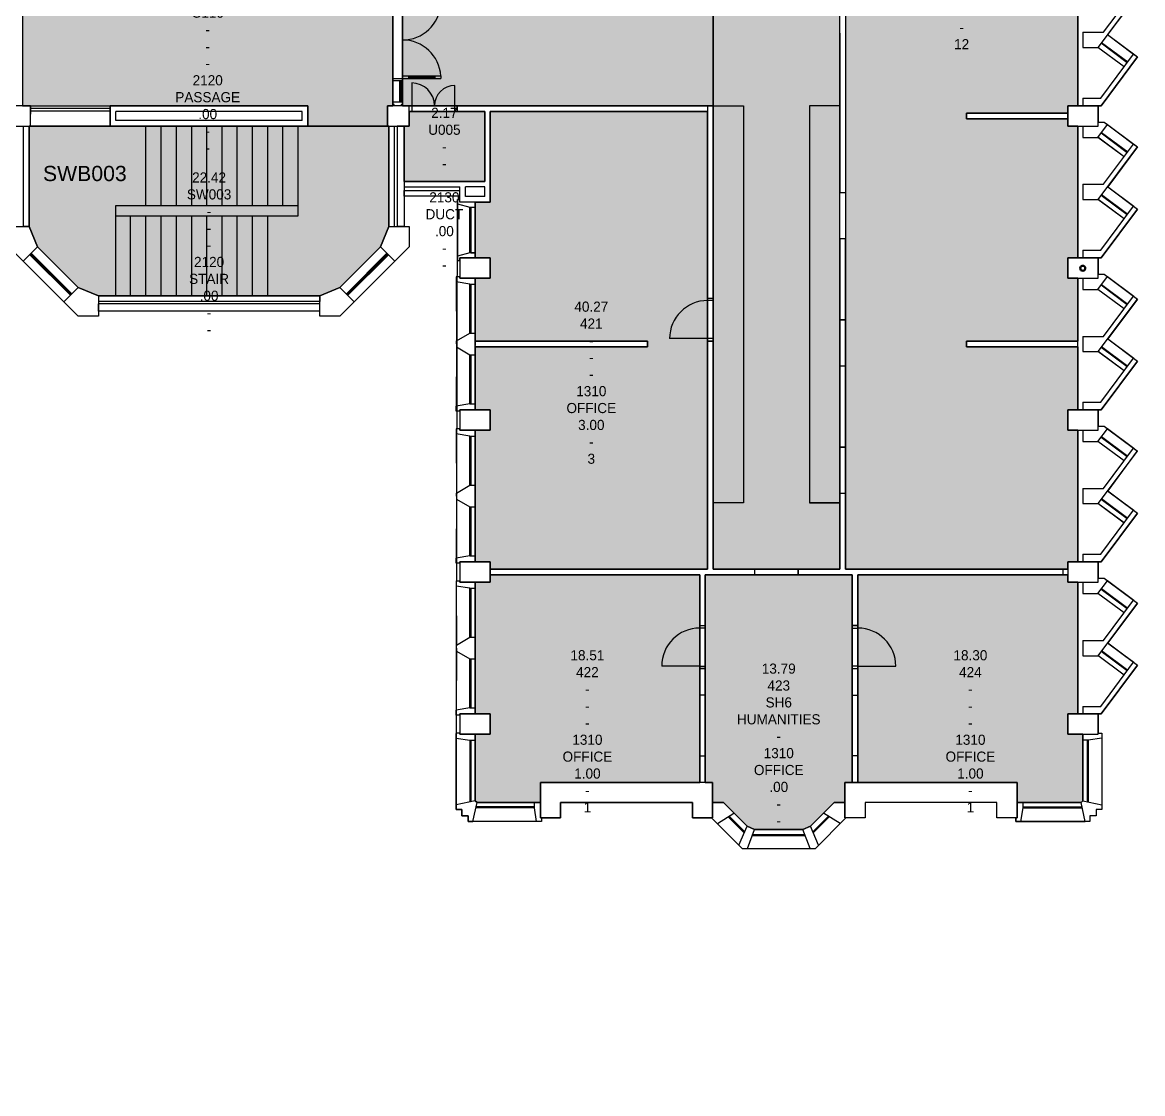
# Model space of a CAD drawing. Header units: millimetres. Extents: x -48614 to 110435, y -11020 to 74943.
# Drawn here: x 24537 to 46649, y -9509 to 11626 of the extents above; entities that cross this region are included whole.
import ezdxf

# ---------------------------------------------------------------- set-up
doc = ezdxf.new("R2010")
doc.units = ezdxf.units.MM
for name, color, linetype in [('BRICK_WALLS_P4', 1, 'Continuous'), ('COLUMNS_P5', 5, 'Continuous'), ('DR', 8, 'Continuous'), ('GROS$', 1, 'Continuous'), ('HL-TMP', 7, 'Continuous'), ('LIFTS AND STAIRS', 8, 'Continuous'), ('RM', 4, 'Continuous'), ('RM$', 5, 'Continuous'), ('RM$TXT', 5, 'Continuous'), ('SHOPFITTING', 4, 'Continuous'), ('TEXT', 2, 'Continuous'), ('WA', 6, 'Continuous'), ('WA_EXT', 7, 'Continuous'), ('WN', 4, 'Continuous')]:
    doc.layers.add(name, color=color, linetype=linetype)
doc.styles.add('arial', font='arial.ttf')

msp = doc.modelspace()

# ---------------------------------------------------------------- hatches: boundary and pattern name
at = {"layer": 'HL-TMP', "true_color": 0x666666}
h = msp.add_hatch(color=251, dxfattribs=at)
h.paths.add_polyline_path([(-42888, 12736), (-47228, 12736), (-47228, 12581), (-47428, 12581), (-47428, 9981), (-42888, 9981)], flags=0)
h.paths.add_polyline_path([(-42888, 9266), (-42888, 9871), (-47228, 9871), (-47228, 9581), (-47428, 9581), (-47428, 6981), (-47228, 6981), (-47228, 6831), (-42888, 6831)], flags=0)
h.paths.add_polyline_path([(-5258, 3071), (-8418, 3071), (-8418, -2874), (-5258, -2874)], flags=0)
h.paths.add_polyline_path([(6362, 3071), (3202, 3071), (3202, -2859), (6362, -2859)], flags=0)
h.paths.add_polyline_path([(31772, 9581), (31747, 9581), (30172, 9581), (24672, 9581), (24672, 7598), (24838, 7198), (25639, 6397), (26039, 6231), (30405, 6231), (30805, 6397), (31607, 7198), (31772, 7598)], flags=0)
h.paths.add_polyline_path([(31772, 43464), (31607, 43864), (30805, 44665), (30405, 44831), (26039, 44831), (25639, 44665), (24838, 43864), (24672, 43464), (24672, 41481), (26272, 41481), (31772, 41481)], flags=0)
h.paths.add_polyline_path([(-26728, 43464), (-26893, 43864), (-27695, 44665), (-28095, 44831), (-32461, 44831), (-32861, 44665), (-33662, 43864), (-33828, 43464), (-33828, 41081), (-32228, 41081), (-32228, 41481), (-26728, 41481)], flags=0)
h.paths.add_polyline_path([(-26728, 9581), (-33828, 9581), (-33828, 7598), (-33662, 7198), (-32861, 6397), (-32461, 6231), (-28095, 6231), (-27695, 6397), (-26893, 7198), (-26728, 7598)], flags=0)
h.paths.add_polyline_path([(79131, 39384), (73720, 42522), (73018, 41311), (72967, 41224), (74182, 40520), (74682, 40230), (74682, 36332), (72967, 35337), (73720, 34040), (79131, 37177), (79774, 38281)], flags=0)
h.paths.add_polyline_path([(-3017, 35830), (-7028, 35146), (-7028, 32215), (-2628, 31465), (-2628, 32864), (-5578, 33367), (-5578, 33995), (-2785, 34471)], flags=0)
h.paths.add_polyline_path([(4972, 35146), (572, 35896), (572, 34498), (3522, 33995), (3522, 33367), (730, 32891), (962, 31532), (4972, 32215)], flags=0)
h.paths.add_polyline_path([(-21428, 30826), (-17703, 30826), (-17703, 30736), (-17675, 30736), (-17675, 27736), (-14934, 27736), (-14928, 27736), (-14928, 27581), (-14673, 27581), (-14673, 24981), (-14928, 24981), (-14928, 24581), (-14673, 24581), (-14673, 21981), (-14928, 21981), (-14928, 21581), (-14673, 21581), (-14673, 18981), (-14928, 18981), (-14928, 18581), (-14673, 18581), (-14673, 15981), (-14928, 15981), (-14928, 15581), (-14673, 15581), (-14673, 12981), (-14928, 12981), (-14928, 12803), (-19273, 12803), (-19273, 12826), (-21428, 12826)], flags=0)
h.paths.add_polyline_path([(12562, 46981), (12172, 46981), (12172, 47581), (12562, 47581), (12562, 49351), (8647, 49351), (8647, 41191), (12272, 41191), (12272, 41681), (12562, 41681)], flags=0)
h.paths.add_polyline_path([(322, 3071), (-2378, 3071), (-2378, 841), (-2378, -1759), (-2378, -3054), (322, -3054), (322, -359)], flags=0)
h.paths.add_polyline_path([(18437, 53689), (18437, 54756), (18437, 55796), (18322, 55796), (17237, 55796), (17237, 51839), (18437, 51839)], flags=0)
h.paths.add_polyline_path([(35012, 45726), (33772, 45726), (33772, 45581), (33473, 45581), (33473, 42981), (33772, 42981), (33772, 42581), (33527, 42581), (33527, 41481), (33772, 41481), (33772, 41191), (36562, 41191), (36562, 43301), (35012, 43301)], flags=0)
h.paths.add_polyline_path([(-35553, 41081), (-38828, 41081), (-40278, 41081), (-40278, 42031), (-40278, 43133), (-40278, 44404), (-40278, 47416), (-40278, 50416), (-40278, 53416), (-40278, 54836), (-40228, 54836), (-40228, 59416), (-40228, 63266), (-40228, 65226), (-42828, 65226), (-42828, 64931), (-42828, 62416), (-42828, 54836), (-42778, 54836), (-42778, 41451), (-42778, 41226), (-47428, 41226), (-47428, 39981), (-47228, 39981), (-47228, 36981), (-35553, 36981)], flags=0)
h.paths.add_polyline_path([(-26553, 41081), (-26728, 41081), (-32228, 41081), (-33828, 41081), (-34228, 41081), (-35503, 41081), (-35503, 36981), (-35228, 36981), (-35228, 36631), (-34228, 36631), (-34228, 36981), (-33828, 36981), (-33828, 36691), (-30578, 36691), (-30578, 36981), (-29978, 36981), (-29978, 36691), (-29366, 36691), (-26728, 36691), (-26728, 36981), (-26553, 36981)], flags=0)
h.paths.add_polyline_path([(24447, 41081), (24272, 41081), (23172, 41081), (18437, 41081), (18437, 41081), (17237, 41081), (10222, 41081), (1917, 41081), (-3973, 41081), (-6973, 41081), (-14728, 41081), (-14728, 46981), (-14828, 46981), (-14828, 47581), (-14728, 47581), (-14728, 52981), (-14828, 52981), (-14828, 53581), (-14728, 53581), (-14728, 57581), (-23328, 57581), (-23328, 56196), (-24428, 56196), (-24828, 56196), (-24828, 41081), (-25228, 41081), (-26328, 41081), (-26503, 41081), (-26503, 36981), (-24628, 36981), (-24628, 36883), (-16857, 36883), (-16857, 30826), (-16403, 30826), (-16403, 30736), (-17585, 30736), (-17585, 27916), (-17585, 27826), (-14928, 27826), (-14928, 27981), (-14328, 27981), (-14328, 30581), (-14928, 30581), (-14928, 30981), (-14328, 30981), (-14328, 33581), (-14928, 33581), (-14928, 33981), (-14328, 33981), (-14328, 36581), (-14928, 36581), (-14928, 36981), (-14728, 36981), (-14728, 37181), (-14328, 37181), (-14328, 36581), (-11728, 36581), (-11728, 37181), (-11328, 37181), (-11328, 36581), (-8728, 36581), (-8728, 37181), (-8328, 37181), (-8328, 36931), (-8150, 36931), (-8000, 36696), (-6057, 36696), (-5907, 36931), (-5728, 36931), (-5728, 37181), (-5328, 37181), (-5328, 36931), (-5150, 36931), (-5000, 36696), (-3057, 36696), (-2907, 36931), (-2728, 36931), (-2728, 37181), (-2328, 37181), (272, 37181), (672, 37181), (672, 36931), (852, 36931), (1002, 36696), (2945, 36696), (3095, 36931), (3272, 36931), (3272, 37181), (3672, 37181), (3672, 36931), (3852, 36931), (4002, 36696), (5945, 36696), (6095, 36931), (6272, 36931), (6272, 37181), (12272, 37181), (12672, 37181), (12672, 36981), (12872, 36981), (12872, 33836), (15532, 33836), (16377, 33836), (16377, 36981), (24447, 36981)], flags=0)
h.paths.add_polyline_path([(18437, 51557), (18437, 51749), (17237, 51749), (17237, 51731), (16637, 51731), (16637, 48231), (17237, 48231), (17237, 43683), (17237, 43683), (17237, 41081), (18437, 41081), (18437, 41680), (18437, 47456)], flags=0)
h.paths.add_polyline_path([(45417, 39581), (45172, 39581), (45172, 39726), (40672, 39726), (40672, 41081), (38172, 41081), (38062, 41081), (33772, 41081), (33172, 41081), (31772, 41081), (30172, 41081), (26272, 41081), (24497, 41081), (24497, 36981), (24672, 36981), (24672, 36691), (27922, 36691), (27922, 36981), (28522, 36981), (28522, 36691), (30734, 36691), (31772, 36691), (31772, 36981), (32172, 36981), (32172, 36836), (33172, 36836), (33172, 36981), (38172, 36981), (43472, 36981), (45172, 36981), (45172, 37431), (45417, 37431)], flags=0)
h.paths.add_polyline_path([(40672, 62416), (40672, 65226), (40225, 65226), (38172, 65226), (38172, 63616), (38172, 60616), (38172, 57616), (38172, 54616), (38172, 45254), (38172, 43983), (38172, 42481), (38172, 41191), (40672, 41191), (40672, 41416), (40672, 44416), (40672, 47416), (40672, 50416), (40672, 56416), (40672, 59416)], flags=0)
h.paths.add_polyline_path([(57087, 42327), (57087, 42377), (55725, 42377), (55725, 42327), (55725, 40877), (57087, 40877)], flags=0)
h.paths.add_polyline_path([(57087, 35685), (55725, 35685), (55725, 35635), (55725, 34185), (57087, 34185)], flags=0)
h.paths.add_polyline_path([(40672, 11416), (40672, 29416), (40672, 32446), (40672, 36871), (38172, 36871), (38172, 36346), (38172, 33646), (38172, 27616), (38172, 21616), (38172, 18616), (38172, 15616), (38172, 12581), (32172, 12581), (32037, 12581), (32037, 12509), (32037, 10061), (32037, 9981), (32172, 9981), (38172, 9981), (38172, 6188), (38172, 836), (38997, 836), (40672, 836)], flags=0)
h.paths.add_polyline_path([(22772, 9931), (21852, 9931), (21852, 9561), (21672, 9561), (21672, 9381), (21492, 9381), (21492, 8561), (22772, 8561)], flags=0)
h.paths.add_polyline_path([(17102, 4031), (16122, 4031), (16122, 3196), (17102, 3196)], flags=0)
h.paths.add_polyline_path([(-26553, 12581), (-26728, 12581), (-26728, 12581), (-26728, 12581), (-28493, 12581), (-29110, 13198), (-30245, 13198), (-30245, 13198), (-31445, 13198), (-32063, 12581), (-32836, 12581), (-33698, 12581), (-35503, 12581), (-35503, 9981), (-35178, 9981), (-35178, 9981), (-33828, 9981), (-26553, 9981)], flags=0)
h.paths.add_polyline_path([(-34048, 15698), (-35228, 15698), (-35228, 15581), (-35303, 15581), (-35303, 14166), (-35303, 12981), (-34048, 12981)], flags=0)
h.paths.add_polyline_path([(-40168, 29107), (-40168, 31306), (-42798, 31306), (-42798, 28747), (-42798, 25881), (-42798, 23396), (-42798, 21710), (-42798, 18889), (-42288, 18889), (-42288, 16231), (-42288, 12794), (-40168, 12794), (-40168, 12826), (-40168, 15891), (-38714, 15891), (-38714, 16791), (-38935, 16791), (-40168, 16791), (-40168, 20788)], flags=0)
h.paths.add_polyline_path([(4694, -4072), (3582, -4072), (3582, -5174), (4693, -5174)], flags=0)
h.paths.add_polyline_path([(31852, 12581), (31747, 12581), (31747, 12756), (30117, 12756), (30117, 12581), (30007, 12581), (29626, 12984), (29314, 13315), (29232, 13401), (27332, 13401), (27212, 13401), (26819, 12984), (26437, 12581), (26327, 12581), (26327, 12756), (24697, 12756), (24697, 12581), (24537, 12581), (24537, 9981), (24697, 9981), (30172, 9981), (30172, 9581), (31747, 9581), (31747, 9981), (31852, 9981)], flags=0)
h.paths.add_polyline_path([(42572, 73381), (42372, 73381), (42372, 74331), (38172, 74331), (38172, 65336), (40225, 65336), (40772, 65336), (40772, 65631), (41172, 65631), (41172, 65331), (42322, 65331), (42322, 66281), (42522, 66281), (42522, 67281), (42372, 67281), (42372, 67881), (42522, 67881), (42522, 71781), (42372, 71781), (42372, 72037), (39851, 72037), (39851, 70504), (40788, 70504), (40788, 70474), (40788, 67281), (39826, 67281), (39826, 71615), (39827, 72062), (42372, 72062), (42372, 72381), (42572, 72381)], flags=0)
h.paths.add_polyline_path([(22572, 26446), (21487, 26446), (21487, 25512), (21487, 25476), (22572, 25476)], flags=0)
h.paths.add_polyline_path([(-37518, 16791), (-38624, 16791), (-38624, 15891), (-37518, 15891)], flags=0)
h.paths.add_polyline_path([(-2583, -3094), (-5038, -3094), (-5038, -4759), (-5038, -5209), (-4188, -5209), (-2583, -5209)], flags=0)
h.paths.add_polyline_path([(-25128, 18581), (-25228, 18581), (-25228, 18698), (-26508, 18698), (-26508, 17679), (-26466, 17637), (-26466, 17285), (-26508, 17285), (-26508, 15863), (-25868, 15863), (-25228, 15863), (-25228, 15981), (-25128, 15981)], flags=0)
at = {"layer": 'HL-TMP', "true_color": 0xffff00}
h = msp.add_hatch(color=2, dxfattribs=at)
h.paths.add_polyline_path([(45472, 30581), (45172, 30581), (45172, 30736), (40782, 30736), (40782, 29416), (40782, 27836), (45172, 27836), (45172, 27981), (45472, 27981)], flags=0)
h.paths.add_polyline_path([(45372, 53226), (40782, 53226), (40782, 50416), (40782, 50336), (45372, 50336), (45372, 51581), (45172, 51581), (45172, 51981), (45372, 51981)], flags=0)
h.paths.add_polyline_path([(45372, 57581), (45172, 57581), (45172, 57726), (40782, 57726), (40782, 56416), (40782, 53336), (45372, 53336), (45372, 54581), (45172, 54581), (45172, 54981), (45372, 54981)], flags=0)
h.paths.add_polyline_path([(22872, -5409), (22772, -5409), (22772, -5019), (22872, -5019), (22872, -4793), (19412, -4793), (18362, -4793), (18362, -5563), (18362, -9499), (22762, -9499), (22762, -8419), (22772, -8419), (22772, -8019), (22872, -8019)], flags=0)
h.paths.add_polyline_path([(38062, 9871), (33772, 9871), (33772, 8081), (33472, 8081), (33472, 6981), (33772, 6981), (33772, 6581), (33473, 6581), (33473, 5336), (36875, 5336), (36875, 5226), (33473, 5226), (33473, 3981), (33772, 3981), (33772, 3581), (33473, 3581), (33473, 981), (33772, 981), (33772, 836), (38062, 836), (38062, 6188)], flags=0)
h.paths.add_polyline_path([(37907, -274), (37907, 726), (33772, 726), (33772, 581), (33472, 581), (33473, -2019), (33772, -2019), (33772, -2419), (33472, -2419), (33473, -3730), (33512, -3769), (34762, -3769), (34762, -3369), (37907, -3369)], flags=0)
h.paths.add_polyline_path([(40917, 726), (38997, 726), (38017, 726), (38017, -274), (38017, -3369), (38162, -3369), (38162, -3769), (38376, -3769), (38843, -4235), (38989, -4296), (39945, -4296), (40092, -4235), (40558, -3769), (40772, -3769), (40772, -3369), (40917, -3369), (40917, -1124)], flags=0)
h.paths.add_polyline_path([(45372, 581), (45172, 581), (45172, 726), (41027, 726), (41027, -1124), (41027, -3369), (44172, -3369), (44172, -3769), (45433, -3769), (45472, -3730), (45472, -2419), (45172, -2419), (45172, -2019), (45372, -2019)], flags=0)
h.paths.add_polyline_path([(45372, 21581), (45172, 21581), (45172, 21981), (45372, 21981), (45372, 23336), (45272, 23336), (45272, 23226), (43072, 23226), (43072, 23336), (45372, 23336), (45372, 24581), (45172, 24581), (45172, 24981), (45372, 24981), (45372, 27581), (45172, 27581), (45172, 27746), (40782, 27746), (40782, 11416), (40782, 836), (45172, 836), (45172, 981), (45372, 981), (45372, 3581), (45172, 3581), (45172, 3981), (45372, 3981), (45372, 5226), (43172, 5226), (43172, 5336), (45372, 5336), (45372, 6581), (45172, 6581), (45172, 6981), (45372, 6981), (45372, 9581), (45172, 9581), (45172, 9726), (43172, 9726), (43172, 9836), (45172, 9836), (45172, 9981), (45372, 9981), (45372, 12581), (45172, 12581), (45172, 12981), (45372, 12981), (45372, 14336), (45272, 14336), (45272, 14226), (43072, 14226), (43072, 14336), (45372, 14336), (45372, 15581), (45172, 15581), (45172, 15981), (45372, 15981), (45372, 18581), (45172, 18581), (45172, 18726), (43172, 18726), (43172, 18836), (45172, 18836), (45172, 18981), (45372, 18981)], flags=0)
h.paths.add_polyline_path([(38062, 15616), (38062, 15726), (33772, 15726), (33772, 12691), (38062, 12691)], flags=0)
h.paths.add_polyline_path([(38062, 18616), (38062, 18726), (33772, 18726), (33772, 18581), (33447, 18581), (33447, 15981), (33772, 15981), (33772, 15836), (38062, 15836)], flags=0)
h.paths.add_polyline_path([(38062, 21616), (38062, 21726), (33772, 21726), (33772, 21581), (33447, 21581), (33447, 18981), (33772, 18981), (33772, 18836), (38062, 18836)], flags=0)
h.paths.add_polyline_path([(6407, -5224), (5507, -5224), (3582, -5224), (3582, -9509), (6407, -9509)], flags=0)
h.paths.add_polyline_path([(-7083, 44171), (-4083, 44171), (-4083, 41191), (-5328, 41191), (-5328, 41681), (-7083, 41681)], flags=0)
h.paths.add_polyline_path([(4472, 52641), (4472, 52871), (2027, 52871), (2027, 47581), (2027, 41681), (2027, 41191), (3272, 41191), (3272, 41681), (3562, 41681), (3562, 44611), (4472, 44611), (4472, 47226), (3772, 47226), (3772, 46981), (3172, 46981), (3172, 47581), (3772, 47581), (3772, 47336), (4472, 47336)], flags=0)
h.paths.add_polyline_path([(6902, 44501), (3672, 44501), (3672, 41191), (6902, 41191), (6902, 42151)], flags=0)
h.paths.add_polyline_path([(38062, 62226), (33572, 62226), (33572, 60981), (33772, 60981), (33772, 60581), (33572, 60581), (33572, 59336), (33772, 59336), (36462, 59336), (38062, 59336), (38062, 60616)], flags=0)
h.paths.add_polyline_path([(38062, 63616), (38062, 64931), (34772, 64931), (34772, 65331), (33512, 65331), (33473, 65291), (33472, 63981), (33772, 63981), (33772, 63581), (33572, 63581), (33572, 62336), (38062, 62336)], flags=0)
h.paths.add_polyline_path([(-42888, 27666), (-47228, 27666), (-47228, 27581), (-47428, 27581), (-47428, 24981), (-47228, 24981), (-47228, 24891), (-42888, 24891), (-42888, 25881)], flags=0)
h.paths.add_polyline_path([(-42888, 23396), (-42888, 24801), (-47228, 24801), (-47228, 24581), (-47428, 24581), (-47428, 21981), (-47228, 21981), (-47228, 21889), (-42888, 21889)], flags=0)
h.paths.add_polyline_path([(-42888, 21710), (-42888, 21799), (-47228, 21799), (-47228, 21581), (-47428, 21581), (-47428, 18981), (-47228, 18981), (-47228, 18889), (-42888, 18889)], flags=0)
h.paths.add_polyline_path([(-42378, 16231), (-42378, 18799), (-47228, 18799), (-47228, 18581), (-47428, 18581), (-47428, 15981), (-47228, 15981), (-47228, 15581), (-47428, 15581), (-47428, 12981), (-47228, 12981), (-47228, 12826), (-42378, 12826)], flags=0)
h.paths.add_polyline_path([(-44128, 631), (-44128, 726), (-47228, 726), (-47228, 581), (-47428, 581), (-47428, -2019), (-47228, -2019), (-47228, -2419), (-47527, -2419), (-47527, -3730), (-47488, -3769), (-46228, -3769), (-46228, -3369), (-44128, -3369)], flags=0)
h.paths.add_polyline_path([(45372, 42581), (45172, 42581), (45172, 42981), (45372, 42981), (45372, 44226), (40782, 44226), (40782, 41416), (40782, 39836), (45172, 39836), (45172, 39981), (45372, 39981)], flags=0)
h.paths.add_polyline_path([(-42888, 54726), (-42938, 54726), (-42938, 56306), (-47428, 56306), (-47428, 54981), (-47228, 54981), (-47228, 54581), (-47428, 54581), (-47428, 51981), (-47228, 51981), (-47228, 51845), (-42888, 51845), (-42888, 53416)], flags=0)
h.paths.add_polyline_path([(-35828, 63981), (-35528, 63981), (-35528, 65291), (-35567, 65331), (-36828, 65331), (-36828, 64931), (-40118, 64931), (-40118, 63266), (-40118, 60836), (-35828, 60836), (-35828, 60981), (-35628, 60981), (-35628, 63581), (-35828, 63581)], flags=0)
h.paths.add_polyline_path([(-35628, 60581), (-35828, 60581), (-35828, 60726), (-40118, 60726), (-40118, 59416), (-40118, 57836), (-39218, 57836), (-35828, 57836), (-35828, 57981), (-35628, 57981)], flags=0)
h.paths.add_polyline_path([(-35628, 57581), (-35828, 57581), (-35828, 57726), (-39218, 57726), (-40118, 57726), (-40118, 54836), (-35828, 54836), (-35828, 54981), (-35628, 54981)], flags=0)
h.paths.add_polyline_path([(-35628, 54581), (-35828, 54581), (-35828, 54726), (-40168, 54726), (-40168, 53416), (-40168, 51836), (-35828, 51836), (-35828, 51981), (-35628, 51981)], flags=0)
h.paths.add_polyline_path([(-35628, 51581), (-35828, 51581), (-35828, 51726), (-40168, 51726), (-40168, 50416), (-40168, 48836), (-35828, 48836), (-35828, 48981), (-35628, 48981)], flags=0)
h.paths.add_polyline_path([(-37831, 48726), (-35828, 48726), (-35828, 48581), (-35669, 48581), (-35628, 48581), (-35628, 45981), (-35828, 45981), (-35828, 45836), (-38863, 45836), (-38863, 47018), (-37831, 47018)], flags=0)
h.paths.add_polyline_path([(-35528, 3581), (-35828, 3581), (-35828, 3726), (-40168, 3726), (-40168, 2431), (-40168, 836), (-35828, 836), (-35828, 981), (-35528, 981)], flags=0)
h.paths.add_polyline_path([(-35528, 581), (-35828, 581), (-35828, 726), (-40168, 726), (-40168, -569), (-40168, -664), (-40108, -664), (-40108, -3369), (-36818, -3369), (-36818, -3769), (-35567, -3769), (-35528, -3730), (-35528, -2419), (-35828, -2419), (-35828, -2019), (-35528, -2019)], flags=0)
h.paths.add_polyline_path([(-40218, -774), (-41948, -774), (-44018, -774), (-44018, -3369), (-42828, -3369), (-42828, -3769), (-42614, -3769), (-42147, -4235), (-42001, -4296), (-41045, -4296), (-40898, -4235), (-40432, -3769), (-40218, -3769)], flags=0)
h.paths.add_polyline_path([(-21490, 9871), (-23328, 9871), (-23328, 9501), (-23728, 9501), (-23728, 9871), (-25118, 9871), (-25118, 8481), (-24828, 8481), (-24828, 8081), (-24818, 8081), (-24818, 6826), (-21490, 6826)], flags=0)
h.paths.add_polyline_path([(-21490, 6736), (-24818, 6736), (-24818, 3836), (-21490, 3836)], flags=0)
h.paths.add_polyline_path([(-20593, 3726), (-24818, 3726), (-24818, 2481), (-24828, 2481), (-24828, 691), (-20593, 691), (-20593, 1568)], flags=0)
h.paths.add_polyline_path([(-20573, 581), (-24818, 581), (-24818, -519), (-24828, -519), (-24828, -2174), (-21428, -2174), (-20573, -2174)], flags=0)
h.paths.add_polyline_path([(-20573, -5264), (-21428, -5264), (-24818, -5264), (-24818, -9509), (-20728, -9509), (-20573, -9509)], flags=0)
h.paths.add_polyline_path([(-11628, 8436), (-13278, 8436), (-14328, 8436), (-14328, 3196), (-13390, 3196), (-11628, 3196)], flags=0)
h.paths.add_polyline_path([(-8978, 7538), (-8608, 7538), (-8608, 8436), (-8742, 8436), (-8742, 8440), (-9578, 8440), (-11428, 8440), (-11428, 3196), (-8978, 3196)], flags=0)
h.paths.add_polyline_path([(-2583, -6569), (-4623, -6569), (-4623, -6629), (-5473, -6629), (-5473, -9509), (-2583, -9509)], flags=0)
h.paths.add_polyline_path([(12362, 2976), (11137, 2976), (9587, 2976), (9587, 2266), (9327, 2266), (9327, 2976), (6582, 2976), (6582, -2219), (12362, -2219)], flags=0)
h.paths.add_polyline_path([(10882, 5657), (11151, 5657), (11151, 7029), (11110, 7029), (11110, 7077), (8815, 7077), (8815, 7029), (8773, 7029), (8773, 5657), (9042, 5657), (9042, 5257), (8482, 5257), (8482, 5657), (8751, 5657), (8751, 7029), (8710, 7029), (8710, 7077), (6412, 7077), (6412, 5657), (6642, 5657), (6642, 5257), (6582, 5257), (6582, 3196), (11137, 3196), (12582, 3196), (16012, 3196), (16012, 4081), (17162, 4081), (17162, 5081), (17162, 5276), (17862, 5276), (17862, 7077), (16015, 7077), (16015, 7029), (15973, 7029), (15973, 5657), (16242, 5657), (16242, 5257), (15682, 5257), (15682, 5657), (15951, 5657), (15951, 7029), (15910, 7029), (15910, 7077), (13615, 7077), (13615, 7029), (13573, 7029), (13573, 5657), (13842, 5657), (13842, 5257), (13282, 5257), (13282, 5657), (13551, 5657), (13551, 7029), (13510, 7029), (13510, 7077), (11215, 7077), (11215, 7029), (11173, 7029), (11173, 5657), (11442, 5657), (11442, 5257), (10882, 5257)], flags=0)
h.paths.add_polyline_path([(-42888, 47416), (-42888, 51735), (-47228, 51735), (-47228, 51581), (-47428, 51581), (-47428, 48981), (-47228, 48981), (-47228, 48581), (-47428, 48581), (-47428, 45981), (-47228, 45981), (-47228, 45581), (-47428, 45581), (-47428, 44336), (-42888, 44336)], flags=0)
h.paths.add_polyline_path([(-42888, 44226), (-47428, 44226), (-47428, 42981), (-47228, 42981), (-47228, 42581), (-47428, 42581), (-47428, 41336), (-42888, 41336), (-42888, 41451)], flags=0)
h.paths.add_polyline_path([(17147, 54781), (16125, 54781), (12672, 54781), (12672, 53581), (12772, 53581), (12772, 52981), (12672, 52981), (12672, 47581), (12772, 47581), (12772, 46981), (12672, 46981), (12672, 44481), (17147, 44481), (17147, 48141), (15112, 48141), (15112, 48231), (16547, 48231), (16547, 51731), (15112, 51731), (15112, 51821), (17147, 51821)], flags=0)
h.paths.add_polyline_path([(17147, 43683), (17147, 44391), (12672, 44391), (12672, 41171), (17147, 41171)], flags=0)
h.paths.add_polyline_path([(22772, 47241), (18622, 47241), (18622, 41680), (18622, 41261), (22772, 41261)], flags=0)
h.paths.add_polyline_path([(22772, 50081), (18527, 50081), (18527, 47456), (22772, 47456)], flags=0)
h.paths.add_polyline_path([(22772, 54666), (18527, 54666), (18527, 53689), (18527, 50171), (22772, 50171)], flags=0)
h.paths.add_polyline_path([(18437, 57581), (12672, 57581), (12672, 54896), (16125, 54896), (17147, 54896), (17147, 55886), (18322, 55886), (18437, 55886)], flags=0)
h.paths.add_polyline_path([(38062, 54616), (38062, 54726), (33772, 54726), (33772, 54581), (33572, 54581), (33572, 51981), (33772, 51981), (33772, 51581), (33572, 51581), (33572, 48981), (33772, 48981), (33772, 48581), (33572, 48581), (33572, 45981), (33772, 45981), (33772, 45836), (38062, 45836)], flags=0)
at = {"layer": 'HL-TMP', "true_color": 0x66cd4f}
h = msp.add_hatch(color=93, dxfattribs=at)
h.paths.add_polyline_path([(-25128, 42509), (-26428, 42509), (-26428, 41481), (-26328, 41481), (-26328, 41191), (-25228, 41191), (-25228, 41481), (-25128, 41481)], flags=0)
h.paths.add_polyline_path([(24372, 42509), (23062, 42509), (23062, 41481), (23172, 41481), (23172, 41191), (24272, 41191), (24272, 41481), (24372, 41481)], flags=0)
h.paths.add_polyline_path([(33417, 42581), (32072, 42581), (32072, 41481), (32172, 41481), (32172, 41191), (33172, 41191), (33172, 41481), (33417, 41481)], flags=0)
h.paths.add_polyline_path([(33662, 9871), (32172, 9871), (32172, 9581), (32072, 9581), (32072, 8490), (33662, 8490)], flags=0)
h.paths.add_polyline_path([(24372, 9581), (24272, 9581), (24272, 9871), (23322, 9871), (23172, 9871), (23172, 8434), (24372, 8434)], flags=0)
h.paths.add_polyline_path([(-25228, 9871), (-26328, 9871), (-26328, 9581), (-26428, 9581), (-26428, 8481), (-25228, 8481)], flags=0)
h.paths.add_polyline_path([(-34128, 9581), (-34228, 9581), (-34228, 9871), (-35178, 9871), (-35718, 9871), (-35718, 8490), (-34128, 8490)], flags=0)

# ---------------------------------------------------------------- linework, layer by layer
at = {"layer": 'BRICK_WALLS_P4', "linetype": 'Continuous'}
for p, q in [((30172, 9981), (26272, 9981)), ((26272, 9581), (26272, 9981)), ((30172, 9581), (30172, 9981)), ((33122, 9981), (38172, 9981)), ((33122, 9981), (33122, 9871)), ((38062, 9981), (38062, 6188)), ((38172, 9981), (38062, 9981)), ((38172, 6188), (38172, 9981)), ((26382, 9691), (26382, 9871)), ((30062, 9871), (26382, 9871)), ((30062, 9691), (30062, 9871)), ((33662, 9871), (33122, 9871)), ((33662, 8490), (33662, 9871)), ((33772, 8081), (33772, 9871)), ((33772, 9871), (38062, 9871)), ((24562, 7598), (24562, 9581)), ((24672, 7598), (24672, 9581)), ((30172, 9581), (26272, 9581)), ((30062, 9691), (26382, 9691)), ((31772, 7598), (31772, 9581)), ((31772, 9581), (31882, 9581)), ((31882, 7598), (31882, 9581)), ((31932, 9581), (31932, 7598)), ((32072, 9581), (31932, 9581)), ((32072, 9581), (32072, 7598)), ((33662, 8490), (32072, 8490)), ((32072, 8490), (32072, 8380)), ((32072, 8380), (33172, 8380)), ((32072, 8197), (32072, 8307)), ((32072, 8307), (33172, 8307)), ((33172, 8197), (32072, 8197)), ((33172, 8081), (33172, 8380)), ((33282, 8191), (33282, 8380)), ((33662, 8380), (33282, 8380)), ((33662, 8191), (33282, 8191)), ((33662, 8191), (33662, 8380)), ((33772, 8081), (33172, 8081)), ((24672, 7598), (24562, 7598)), ((31772, 7598), (31882, 7598)), ((32072, 7598), (31932, 7598)), ((40782, 7358), (40672, 7358)), ((40672, 7358), (40672, 5758)), ((40782, 7358), (40782, 5758)), ((26039, 6231), (26039, 6121)), ((30405, 6231), (26039, 6231)), ((30405, 6231), (30405, 6121)), ((30405, 6121), (26039, 6121)), ((30405, 6071), (26039, 6071)), ((26039, 5931), (26039, 6071)), ((30405, 5931), (30405, 6071)), ((30405, 5931), (26039, 5931)), ((40782, 5758), (40672, 5758)), ((33473, 5336), (36875, 5336)), ((33473, 5226), (33473, 5336)), ((36875, 5226), (36875, 5336)), ((38062, 5338), (38062, 836)), ((38172, 836), (38172, 5338)), ((33473, 5226), (36875, 5226)), ((40782, 4845), (40672, 4845)), ((40672, 4845), (40672, 3245)), ((40782, 4845), (40782, 3245)), ((40782, 3245), (40672, 3245)), ((40672, 2332), (40672, 2146)), ((40782, 2332), (40672, 2332)), ((40782, 2332), (40782, 2146)), ((40672, 2146), (40672, 836)), ((40782, 2146), (40782, 836)), ((33772, 836), (33772, 726)), ((33772, 836), (38062, 836)), ((37907, 726), (33772, 726)), ((37907, -274), (37907, 726)), ((38017, -274), (38017, 726)), ((38997, 726), (38017, 726)), ((38997, 836), (38172, 836)), ((38997, 726), (38997, 836)), ((40672, 836), (39847, 836)), ((39847, 726), (39847, 836)), ((39847, 726), (40917, 726)), ((45072, 836), (40782, 836)), ((40917, -274), (40917, 726)), ((41027, 726), (45072, 726)), ((41027, -274), (41027, 726)), ((45072, 836), (45072, 726)), ((37907, -274), (38017, -274)), ((40917, -274), (41027, -274)), ((37907, -3369), (37907, -1124)), ((37907, -1124), (38017, -1124)), ((38017, -3369), (38017, -1124)), ((40917, -3369), (40917, -1124)), ((40917, -1124), (41027, -1124)), ((41027, -3369), (41027, -1124)), ((38017, -3369), (37907, -3369)), ((41027, -3369), (40917, -3369))]:
    msp.add_line(p, q, dxfattribs=at)
at = {"layer": 'BRICK_WALLS_P4'}
for p, q in [((38062, 6188), (38172, 6188)), ((38062, 5338), (38172, 5338))]:
    msp.add_line(p, q, dxfattribs=at)
at = {"layer": 'COLUMNS_P5', "linetype": 'Continuous'}
for points in [[(24697, 9981), (24272, 9981), (24272, 9581), (24697, 9581)], [(32172, 9581), (32172, 9981), (31747, 9981), (31747, 9581)], [(45172, 9981), (45172, 9581), (45772, 9581), (45772, 9981)], [(24272, 7598), (24672, 7598), (24838, 7198), (24555, 6915), (24272, 7198)], [(31772, 7598), (32172, 7598), (32172, 7198), (31889, 6915), (31607, 7198)], [(45772, 6581), (45772, 6981), (45172, 6981), (45172, 6581)], [(26039, 6231), (26039, 5831), (25639, 5831), (25357, 6114), (25639, 6397)], [(30405, 6231), (30805, 6397), (31088, 6114), (30805, 5831), (30405, 5831)], [(45172, 3981), (45172, 3581), (45772, 3581), (45772, 3981)], [(33772, 981), (33172, 981), (33172, 581), (33772, 581)], [(45172, 981), (45172, 581), (45772, 581), (45772, 981)], [(45772, -2419), (45772, -2019), (45172, -2019), (45172, -2419)], [(35162, -4069), (35162, -3769), (37762, -3769), (37762, -4069), (38162, -4069), (38162, -3369), (34762, -3369), (34762, -4069)], [(43772, -4069), (43772, -3769), (41172, -3769), (41172, -4069), (40772, -4069), (40772, -3369), (44172, -3369), (44172, -4069)]]:
    msp.add_lwpolyline(points, close=True, dxfattribs=at)
at = {"layer": 'COLUMNS_P5', "linetype": 'Continuous', "lineweight": -3}
for points in [[(33172, 6981), (33172, 6581), (33772, 6581), (33772, 6981)], [(33772, 3581), (33772, 3981), (33172, 3981), (33172, 3581)], [(33772, -2419), (33772, -2019), (33172, -2019), (33172, -2419)]]:
    msp.add_lwpolyline(points, close=True, dxfattribs=at)
at = {"layer": 'COLUMNS_P5', "linetype": 'Continuous', "lineweight": 50}
msp.add_circle((45467, 6776), 50, dxfattribs=at)
at = {"layer": 'DR', "linetype": 'Continuous'}
for p, q in [((31852, 10471), (31852, 10521)), ((31852, 10521), (32037, 10521)), ((32037, 10471), (31852, 10471)), ((32037, 10571), (32037, 10521)), ((32037, 10571), (32157, 10571)), ((32037, 10521), (32037, 10471)), ((32037, 10521), (32157, 10521)), ((32157, 10571), (32677, 10571)), ((32157, 10571), (32157, 10521)), ((32157, 10546), (32677, 10546)), ((32157, 10521), (32677, 10521)), ((32222, 10431), (32222, 9981)), ((32677, 10571), (32797, 10571)), ((32677, 10571), (32677, 10521)), ((32677, 10521), (32797, 10521)), ((32797, 10571), (32797, 10521)), ((32797, 10571), (32797, 10521)), ((33072, 9981), (33072, 10381)), ((31852, 10061), (32042, 10061)), ((31852, 10006), (31852, 10061)), ((31877, 10006), (31852, 10006)), ((31877, 9981), (31877, 10006)), ((32012, 10006), (32037, 10006)), ((32012, 10006), (32012, 9981)), ((32037, 10053), (32037, 10006)), ((32037, 10053), (32042, 10053)), ((32042, 10061), (32042, 10053)), ((32172, 9871), (32172, 9981)), ((32172, 9981), (32222, 9981)), ((32222, 9981), (32222, 9871)), ((33072, 9871), (33072, 9981)), ((33072, 9981), (33122, 9981)), ((33122, 9981), (33122, 9871)), ((32222, 9871), (32172, 9871)), ((33122, 9871), (33072, 9871)), ((38062, 6188), (38172, 6188)), ((38062, 6138), (38062, 6188)), ((38172, 6138), (38062, 6138)), ((38172, 6188), (38172, 6138)), ((38172, 5388), (37312, 5388)), ((38062, 5338), (38062, 5388)), ((38172, 5338), (38062, 5338)), ((38172, 5388), (38172, 5338)), ((37907, -274), (38017, -274)), ((37907, -324), (37907, -274)), ((38017, -324), (37907, -324)), ((38017, -274), (38017, -324)), ((40917, -274), (40917, -324)), ((41027, -274), (40917, -274)), ((40917, -324), (41027, -324)), ((41027, -324), (41027, -274)), ((37907, -1074), (37157, -1074)), ((37907, -1124), (37907, -1074)), ((37907, -1074), (38017, -1074)), ((38017, -1074), (38017, -1124)), ((40917, -1074), (40917, -1124)), ((41027, -1074), (40917, -1074)), ((41027, -1074), (41777, -1074)), ((41027, -1124), (41027, -1074)), ((38017, -1124), (37907, -1124)), ((40917, -1124), (41027, -1124))]:
    msp.add_line(p, q, dxfattribs=at)
for centre, radius, start, end in [((32037, 12041), 762, 270, 356.2364), ((32037, 10518), 762, 3.7642, 90), ((32222, 9981), 450, 0, 90), ((33072, 9981), 400, 90, 180), ((38062, 5388), 750, 90, 180), ((37907, -1074), 750, 90, 180), ((41027, -1074), 750, 0, 90)]:
    msp.add_arc(centre, radius, start, end, dxfattribs=at)
at = {"layer": 'GROS$'}
for points in [[(45372, 12581), (45372, 9981), (45172, 9981), (45172, 9836), (43172, 9836), (43172, 9726), (45172, 9726), (45172, 9581), (45372, 9581), (45372, 6981), (45172, 6981), (45172, 6581), (45372, 6581), (45372, 5336), (43172, 5336), (43172, 5226), (45372, 5226), (45372, 3981), (45172, 3981), (45172, 3581), (45372, 3581), (45372, 981), (45172, 981), (45172, 836), (40782, 836), (40782, 7358), (40672, 7358), (40672, 836), (39847, 836), (39847, 726), (40917, 726), (40917, -274), (41027, -274), (41027, 726), (45172, 726), (45172, 581), (45372, 581), (45372, -2019), (45172, -2019), (45172, -2419), (45472, -2419), (45472, -3730), (45433, -3769), (44172, -3769), (44172, -3369), (41027, -3369), (41027, -274), (40917, -274), (40917, -3369), (40772, -3369), (40772, -3769), (40558, -3769), (40092, -4235), (39945, -4296), (38989, -4296), (38843, -4235), (38376, -3769), (38162, -3769), (38162, -3369), (38017, -3369), (38017, -1124), (37907, -1124), (37907, -3369), (34762, -3369), (34762, -3769), (33512, -3769), (33473, -3730), (33473, -2419), (33772, -2419), (33772, -2019), (33473, -2019), (33473, 581), (33772, 581), (33772, 726), (37907, 726), (37907, -1124), (38017, -1124), (38017, 726), (38997, 726), (39847, 726), (39847, 836), (38172, 836), (38172, 5338), (38062, 5338), (38062, 836), (33772, 836), (33772, 981), (33473, 981), (33473, 3581), (33772, 3581), (33772, 3981), (33473, 3981), (33473, 5226), (36875, 5226), (36875, 5336), (33473, 5336), (33473, 6581), (33772, 6581), (33772, 6981), (33472, 6981), (33472, 8081), (33772, 8081), (33772, 9871), (38062, 9871), (38062, 5338), (38172, 5338), (38172, 9981), (38172, 14716)], [(38172, 12581), (38172, 9981), (33122, 9981), (33122, 9871), (33662, 9871), (33662, 8490), (32072, 8490), (32072, 9581), (32172, 9581), (32172, 9871), (33122, 9871), (33122, 9981), (32037, 9981), (32037, 12581)], [(31852, 12041), (31852, 9981), (31747, 9981), (31747, 9581), (31772, 9581), (31772, 7598), (31607, 7198), (30805, 6397), (30405, 6231), (26039, 6231), (25639, 6397), (24838, 7198), (24672, 7598), (24672, 9581), (24697, 9581), (24697, 9581), (30172, 9581), (30172, 9981), (26272, 9981), (26272, 9581), (24697, 9581), (24697, 9981), (24537, 9981)]]:
    msp.add_lwpolyline(points, dxfattribs=at)
at = {"layer": 'GROS$', "linetype": 'Continuous', "flags": 128}
msp.add_lwpolyline([(46543, 12172), (45956, 11386), (46548, 10944), (45828, 9981), (45772, 9981), (45772, 9658), (45892, 9658), (46548, 9168), (45961, 8383), (46548, 7944), (45828, 6981), (45772, 6981), (45772, 6658), (45892, 6658), (46548, 6168), (45961, 5383), (46548, 4944), (45828, 3981), (45772, 3981), (45772, 3658), (45892, 3658), (46543, 3172), (45961, 2383), (46548, 1944), (45828, 981), (45772, 981), (45772, 658), (45892, 658), (46548, 168), (45961, -617), (46548, -1056), (45828, -2019), (45772, -2019), (45772, -2396), (45842, -2396), (45842, -3907), (45731, -3907), (45731, -4028), (45610, -4028), (45610, -4139), (44149, -4139), (44149, -4069), (43772, -4069), (43772, -3769), (41172, -3769), (41172, -4069), (40793, -4069), (40185, -4677), (38750, -4677), (38142, -4069), (37762, -4069), (37762, -3769), (35162, -3769), (35162, -4069), (34786, -4069), (34786, -4139), (33335, -4139), (33335, -4028), (33214, -4028), (33214, -3907), (33102, -3907), (33127, 8130), (33172, 8130), (33172, 8197), (32072, 8197), (32072, 7598), (32172, 7598), (32172, 7198), (30805, 5831), (30405, 5831), (30405, 5931), (26039, 5931), (26039, 5831), (25639, 5831), (24272, 7198)], dxfattribs=at)
at = {"layer": 'LIFTS AND STAIRS', "linetype": 'Continuous'}
for p, q in [((26972, 9581), (29972, 9581)), ((26972, 8006), (26972, 9581)), ((27272, 9581), (27272, 8006)), ((27572, 9581), (27572, 8006)), ((27872, 9581), (27872, 8006)), ((28172, 9581), (28172, 8006)), ((28472, 9581), (28472, 8006)), ((28772, 9581), (28772, 8006)), ((29072, 9581), (29072, 8006)), ((29372, 9581), (29372, 8006)), ((29672, 9581), (29672, 8006)), ((29972, 9581), (29972, 8006)), ((26372, 8006), (26372, 7806)), ((26972, 8006), (26372, 8006)), ((29972, 8006), (26972, 8006)), ((29972, 8006), (29972, 7806)), ((26372, 7806), (26372, 6231)), ((29972, 7806), (26372, 7806)), ((26672, 6231), (26672, 7806)), ((26972, 6231), (26972, 7806)), ((27272, 7806), (27272, 6231)), ((27572, 7806), (27572, 6231)), ((27872, 7806), (27872, 6231)), ((28172, 7806), (28172, 6231)), ((28472, 7806), (28472, 6231)), ((28772, 7806), (28772, 6231)), ((29072, 7806), (29072, 6231)), ((29372, 7806), (29372, 6231)), ((29372, 6231), (26372, 6231))]:
    msp.add_line(p, q, dxfattribs=at)
at = {"layer": 'RM'}
msp.add_line((30172, 9581), (31747, 9581), dxfattribs=at)
at = {"layer": 'RM$'}
for points in [[(40672, 11416), (40672, 29416), (40672, 32446), (40672, 36871), (38172, 36871), (38172, 36346), (38172, 33646), (38172, 27616), (38172, 21616), (38172, 18616), (38172, 15616), (38172, 12581), (32172, 12581), (32037, 12581), (32037, 12509), (32037, 10061), (32037, 9981), (32172, 9981), (38172, 9981), (38172, 6188), (38172, 836), (38997, 836), (40672, 836)], [(33662, 9871), (32172, 9871), (32172, 9581), (32072, 9581), (32072, 8490), (33662, 8490)], [(38062, 9871), (33772, 9871), (33772, 8081), (33472, 8081), (33472, 6981), (33772, 6981), (33772, 6581), (33473, 6581), (33473, 5336), (36875, 5336), (36875, 5226), (33473, 5226), (33473, 3981), (33772, 3981), (33772, 3581), (33473, 3581), (33473, 981), (33772, 981), (33772, 836), (38062, 836), (38062, 6188)], [(31772, 9581), (31747, 9581), (30172, 9581), (24672, 9581), (24672, 7598), (24838, 7198), (25639, 6397), (26039, 6231), (30405, 6231), (30805, 6397), (31607, 7198), (31772, 7598)], [(37907, -274), (37907, 726), (33772, 726), (33772, 581), (33472, 581), (33473, -2019), (33772, -2019), (33772, -2419), (33472, -2419), (33473, -3730), (33512, -3769), (34762, -3769), (34762, -3369), (37907, -3369)], [(40917, 726), (38997, 726), (38017, 726), (38017, -274), (38017, -3369), (38162, -3369), (38162, -3769), (38376, -3769), (38843, -4235), (38989, -4296), (39945, -4296), (40092, -4235), (40558, -3769), (40772, -3769), (40772, -3369), (40917, -3369), (40917, -1124)], [(45372, 581), (45172, 581), (45172, 726), (41027, 726), (41027, -1124), (41027, -3369), (44172, -3369), (44172, -3769), (45433, -3769), (45472, -3730), (45472, -2419), (45172, -2419), (45172, -2019), (45372, -2019)]]:
    msp.add_lwpolyline(points, close=True, dxfattribs=at)
for points in [[(40782, 27746), (40782, 11416), (40782, 836), (45172, 836), (45172, 981), (45372, 981), (45372, 3581), (45172, 3581), (45172, 3981), (45372, 3981), (45372, 5226), (43172, 5226), (43172, 5336), (45372, 5336), (45372, 6581), (45172, 6581), (45172, 6981), (45372, 6981), (45372, 9581), (45172, 9581), (45172, 9726), (43172, 9726), (43172, 9836), (45172, 9836), (45172, 9981), (45372, 9981), (45372, 12581)], [(24537, 12581), (24537, 9981), (24697, 9981), (30172, 9981), (30172, 9581), (31747, 9581), (31747, 9981), (31852, 9981), (31852, 12581)]]:
    msp.add_lwpolyline(points, dxfattribs=at)
at = {"layer": 'SHOPFITTING', "linetype": 'Continuous'}
for p, q in [((40672, 11416), (40672, 8271)), ((38172, 9981), (38772, 9981)), ((38772, 9981), (38772, 2146)), ((40072, 9981), (40072, 2146)), ((40672, 9981), (40072, 9981)), ((40672, 8271), (40782, 8271)), ((40782, 8271), (40782, 7358)), ((40672, 7358), (40672, 5758)), ((40782, 7358), (40672, 7358)), ((40672, 5758), (40782, 5758)), ((40782, 5758), (40782, 4845)), ((40672, 4845), (40672, 3245)), ((40782, 4845), (40672, 4845)), ((40672, 3245), (40782, 3245)), ((40782, 3245), (40782, 2332)), ((40672, 2332), (40672, 2146)), ((40782, 2332), (40672, 2332)), ((38772, 2146), (38172, 2146)), ((40072, 2146), (40672, 2146)), ((40672, 2146), (40072, 2146))]:
    msp.add_line(p, q, dxfattribs=at)
at = {"layer": 'WA', "linetype": 'Continuous'}
for p, q in [((24697, 9931), (26272, 9931)), ((24697, 9881), (26272, 9881)), ((24697, 9581), (26272, 9581))]:
    msp.add_line(p, q, dxfattribs=at)
at = {"layer": 'WA_EXT', "linetype": 'Continuous'}
for p, q in [((45372, 9981), (45372, 12581)), ((45772, 11131), (46548, 12168)), ((45879, 11431), (46472, 12225)), ((45472, 11431), (45879, 11431)), ((45472, 11431), (45472, 11131)), ((45472, 11131), (45772, 11131)), ((45822, 10131), (46472, 11000)), ((45828, 9981), (46548, 10944)), ((46472, 11000), (46548, 10944)), ((24697, 9981), (24697, 9815)), ((24697, 9981), (24697, 9815)), ((45372, 9981), (45828, 9981)), ((45472, 10131), (45822, 10131)), ((45472, 10131), (45472, 9981)), ((45472, 10131), (45822, 10131)), ((43172, 9836), (45172, 9836)), ((43172, 9726), (43172, 9836)), ((45172, 9726), (45172, 9836)), ((43172, 9726), (45172, 9726)), ((45372, 9581), (45772, 9581)), ((45372, 6981), (45372, 9581)), ((45472, 9581), (45472, 9358)), ((45768, 9358), (45956, 9610)), ((45772, 9658), (45892, 9658)), ((45772, 9581), (45772, 9658)), ((45892, 9658), (45956, 9610)), ((45472, 9358), (45768, 9358)), ((45772, 8131), (46548, 9168)), ((45879, 8431), (46472, 9225)), ((46472, 9225), (46548, 9168)), ((45472, 8431), (45879, 8431)), ((45472, 8431), (45472, 8131)), ((46344, 7829), (45832, 8211)), ((45844, 8227), (46356, 7845)), ((45472, 8131), (45772, 8131)), ((46284, 7748), (45772, 8131)), ((45822, 7131), (46472, 8000)), ((46472, 8000), (46548, 7944)), ((45828, 6981), (46548, 7944)), ((45472, 7131), (45822, 7131)), ((45472, 7131), (45822, 7131)), ((45472, 7131), (45472, 6981)), ((45372, 6981), (45828, 6981)), ((45772, 6658), (45892, 6658)), ((45772, 6581), (45772, 6658)), ((45372, 3981), (45372, 6581)), ((45372, 6581), (45772, 6581)), ((45472, 6581), (45472, 6358)), ((45768, 6358), (45956, 6610)), ((45472, 6358), (45768, 6358)), ((45879, 5431), (46472, 6225)), ((46472, 6225), (46548, 6168)), ((45772, 5131), (46548, 6168)), ((43172, 5336), (45372, 5336)), ((43172, 5226), (43172, 5336)), ((45372, 5226), (45372, 5336)), ((45472, 5431), (45472, 5131)), ((45472, 5431), (45879, 5431)), ((43172, 5226), (45372, 5226)), ((45472, 5131), (45772, 5131)), ((46284, 4748), (45772, 5131)), ((46344, 4829), (45832, 5211)), ((45844, 5227), (46356, 4845)), ((45822, 4131), (46472, 5000)), ((45828, 3981), (46548, 4944)), ((46472, 5000), (46548, 4944)), ((45372, 3981), (45828, 3981)), ((45472, 4131), (45822, 4131)), ((45472, 4131), (45822, 4131)), ((45472, 4131), (45472, 3981)), ((45372, 3581), (45772, 3581)), ((45372, 981), (45372, 3581)), ((45472, 3581), (45472, 3358)), ((45768, 3358), (45956, 3610)), ((45772, 3658), (45892, 3658)), ((45772, 3581), (45772, 3658)), ((45892, 3658), (45956, 3610)), ((45472, 3358), (45768, 3358)), ((45772, 2131), (46548, 3168)), ((45879, 2431), (46472, 3225)), ((46472, 3225), (46548, 3168)), ((45472, 2431), (45879, 2431)), ((45472, 2431), (45472, 2131)), ((45472, 2131), (45772, 2131)), ((45822, 1131), (46472, 2000)), ((46472, 2000), (46548, 1944)), ((45828, 981), (46548, 1944)), ((45472, 1131), (45822, 1131)), ((45472, 1131), (45822, 1131)), ((45472, 1131), (45472, 981)), ((45372, 981), (45828, 981)), ((45372, -2019), (45372, 581)), ((45372, 581), (45772, 581)), ((45472, 581), (45472, 358)), ((45768, 358), (45956, 610)), ((45772, 658), (45892, 658)), ((45772, 581), (45772, 658)), ((45892, 658), (45956, 610)), ((45472, 358), (45768, 358)), ((45879, -569), (46472, 225)), ((46472, 225), (46548, 168)), ((45772, -869), (46548, 168)), ((45472, -569), (45879, -569)), ((45472, -569), (45472, -869)), ((45472, -869), (45772, -869)), ((45822, -1869), (46472, -1000)), ((45828, -2019), (46548, -1056)), ((46472, -1000), (46548, -1056)), ((45472, -1869), (45822, -1869)), ((45472, -1869), (45822, -1869)), ((45472, -1869), (45472, -2019)), ((45372, -2019), (45828, -2019)), ((45472, -2537), (45472, -2419)), ((45472, -2419), (45772, -2419)), ((45772, -2396), (45842, -2396)), ((45772, -2419), (45772, -2396)), ((45842, -2396), (45842, -2495)), ((45572, -2537), (45472, -2537)), ((45842, -2495), (45572, -2537)), ((45433, -3769), (45472, -3730)), ((45472, -3730), (45842, -3813)), ((38376, -3769), (38162, -3769)), ((38162, -3769), (38162, -4069)), ((38256, -4183), (38582, -3975)), ((38376, -3769), (38843, -4235)), ((38376, -3769), (38843, -4235)), ((40558, -3769), (40092, -4235)), ((40679, -4183), (40353, -3975)), ((40772, -3769), (40558, -3769)), ((40772, -3769), (40772, -4069)), ((44290, -3769), (44172, -3769)), ((44172, -4069), (44172, -3769)), ((44248, -4139), (44290, -3869)), ((44290, -3869), (44290, -3769)), ((45516, -4139), (45433, -3769)), ((45731, -3907), (45731, -4028)), ((45842, -3907), (45731, -3907)), ((45842, -3813), (45842, -3907)), ((38142, -4069), (38750, -4677)), ((38162, -4069), (38142, -4069)), ((40793, -4069), (40185, -4677)), ((40772, -4069), (40793, -4069)), ((44149, -4069), (44149, -4139)), ((44149, -4069), (44172, -4069)), ((44149, -4139), (44248, -4139)), ((45610, -4139), (45516, -4139)), ((45731, -4028), (45610, -4028)), ((45610, -4028), (45610, -4139)), ((38680, -4607), (38843, -4235)), ((38843, -4235), (38989, -4296)), ((38847, -4676), (38989, -4296)), ((39945, -4296), (38989, -4296)), ((40092, -4235), (39945, -4296)), ((40087, -4676), (39945, -4296)), ((40254, -4607), (40092, -4235)), ((40185, -4677), (38750, -4677))]:
    msp.add_line(p, q, dxfattribs=at)
at = {"layer": 'WN', "linetype": 'Continuous'}
for p, q in [((45956, 11386), (46472, 11000)), ((45956, 11386), (46472, 11000)), ((45956, 11386), (46473, 11001)), ((45956, 11386), (46472, 11000)), ((46284, 10748), (45768, 11134)), ((46284, 10749), (45768, 11134)), ((46344, 10829), (45828, 11214)), ((46344, 10829), (45828, 11214)), ((45840, 11231), (46356, 10845)), ((45840, 11230), (46356, 10845)), ((31987, 10061), (31987, 10471)), ((32012, 10061), (32012, 10471)), ((32037, 10061), (32037, 10471)), ((45956, 9611), (46472, 9225)), ((45956, 9611), (46473, 9225)), ((45956, 9610), (46472, 9225)), ((45956, 9610), (46472, 9225)), ((46284, 8973), (45768, 9359)), ((46284, 8973), (45768, 9358)), ((46344, 9053), (45828, 9439)), ((46344, 9053), (45828, 9439)), ((45840, 9455), (46356, 9069)), ((45840, 9455), (46356, 9069)), ((46344, 7829), (45828, 8214)), ((46344, 7829), (45828, 8214)), ((45840, 8231), (46356, 7845)), ((45840, 8230), (46356, 7845)), ((45956, 8386), (46472, 8000)), ((45956, 8386), (46472, 8000)), ((45956, 8386), (46472, 8000)), ((45956, 8386), (46473, 8001)), ((33127, 8130), (33125, 8048)), ((33125, 8048), (33372, 7981)), ((33127, 8047), (33125, 7014)), ((33127, 8130), (33172, 8130)), ((33172, 8081), (33172, 8130)), ((33472, 8081), (33172, 8081)), ((33372, 7081), (33372, 7981)), ((33372, 7981), (33472, 7981)), ((33389, 7981), (33389, 7081)), ((33472, 6981), (33472, 8081)), ((46284, 7749), (45768, 8134)), ((46284, 7748), (45768, 8134)), ((24555, 6915), (24838, 7198)), ((24838, 7198), (25639, 6397)), ((31607, 7198), (30805, 6397)), ((31889, 6915), (31607, 7198)), ((33372, 7081), (33127, 7014)), ((33472, 7081), (33372, 7081)), ((33389, 7081), (33472, 7081)), ((25357, 6114), (24555, 6915)), ((25484, 6241), (24682, 7042)), ((24697, 7057), (25498, 6255)), ((25512, 6269), (24711, 7071)), ((30932, 6269), (31734, 7071)), ((31748, 7057), (30947, 6255)), ((30961, 6241), (31762, 7042)), ((31088, 6114), (31889, 6915)), ((33127, 7014), (33127, 6931)), ((33127, 6931), (33172, 6931)), ((33172, 6981), (33472, 6981)), ((33172, 6931), (33172, 6981)), ((33102, 6604), (33102, 6505)), ((33172, 6604), (33102, 6604)), ((33372, 6463), (33102, 6505)), ((33102, 6505), (33104, 5340)), ((33172, 6581), (33172, 6604)), ((33473, 6581), (33172, 6581)), ((33372, 6463), (33473, 6463)), ((33372, 5494), (33372, 6463)), ((33392, 6463), (33392, 5494)), ((33473, 6581), (33473, 6463)), ((33473, 6463), (33473, 5494)), ((46344, 6053), (45828, 6439)), ((46344, 6053), (45828, 6439)), ((45840, 6455), (46356, 6069)), ((45840, 6455), (46356, 6069)), ((45956, 6611), (46473, 6225)), ((45956, 6611), (46472, 6225)), ((45956, 6610), (46472, 6225)), ((45956, 6610), (46472, 6225)), ((25639, 6397), (25357, 6114)), ((30805, 6397), (31088, 6114)), ((46284, 5973), (45768, 6359)), ((46284, 5973), (45768, 6358)), ((33104, 5340), (33372, 5494)), ((33104, 5281), (33104, 5340)), ((33372, 5494), (33473, 5494)), ((33473, 5494), (33473, 5248)), ((33473, 5067), (33473, 5314)), ((45956, 5386), (46472, 5000)), ((45956, 5386), (46472, 5000)), ((45956, 5386), (46472, 5000)), ((45956, 5386), (46473, 5001)), ((33104, 5222), (33102, 4057)), ((33104, 5281), (33104, 5222)), ((33104, 5222), (33372, 5067)), ((46284, 4748), (45768, 5134)), ((46284, 4749), (45768, 5134)), ((46344, 4829), (45828, 5214)), ((46344, 4829), (45828, 5214)), ((45840, 5231), (46356, 4845)), ((45840, 5230), (46356, 4845)), ((33372, 4099), (33372, 5067)), ((33372, 5067), (33473, 5067)), ((33392, 5067), (33392, 4099)), ((33473, 5067), (33473, 4099)), ((33372, 4099), (33102, 4057)), ((33102, 3957), (33102, 4057)), ((33172, 3957), (33172, 3981)), ((33172, 3981), (33473, 3981)), ((33372, 4099), (33473, 4099)), ((33473, 3981), (33473, 4099)), ((33172, 3957), (33102, 3957)), ((33172, 3604), (33102, 3604)), ((33102, 3604), (33102, 3505)), ((33172, 3581), (33172, 3604)), ((33473, 3581), (33172, 3581)), ((33473, 3581), (33473, 3463)), ((45956, 3611), (46472, 3225)), ((45956, 3611), (46473, 3225)), ((45956, 3610), (46472, 3225)), ((45956, 3610), (46472, 3225)), ((33102, 3505), (33104, 2340)), ((33372, 3463), (33102, 3505)), ((33372, 2494), (33372, 3463)), ((33372, 3463), (33473, 3463)), ((33392, 3463), (33392, 2494)), ((33473, 3463), (33473, 2494)), ((46284, 2973), (45768, 3359)), ((46284, 2973), (45768, 3358)), ((46344, 3053), (45828, 3439)), ((46344, 3053), (45828, 3439)), ((45840, 3455), (46356, 3069)), ((45840, 3455), (46356, 3069)), ((33104, 2340), (33372, 2494)), ((33372, 2494), (33473, 2494)), ((33473, 2494), (33473, 2248)), ((33104, 2222), (33102, 1057)), ((33104, 2281), (33104, 2340)), ((33104, 2281), (33104, 2222)), ((33104, 2222), (33372, 2067)), ((33473, 2067), (33473, 2314)), ((46344, 1829), (45828, 2214)), ((46344, 1829), (45828, 2214)), ((45840, 2231), (46356, 1845)), ((45840, 2230), (46356, 1845)), ((45956, 2386), (46472, 2000)), ((45956, 2386), (46473, 2001)), ((45956, 2386), (46472, 2000)), ((45956, 2386), (46472, 2000)), ((33372, 2067), (33473, 2067)), ((33372, 1099), (33372, 2067)), ((33392, 2067), (33392, 1099)), ((33473, 2067), (33473, 1099)), ((46284, 1748), (45768, 2134)), ((46284, 1749), (45768, 2134)), ((33372, 1099), (33102, 1057)), ((33102, 957), (33102, 1057)), ((33172, 957), (33102, 957)), ((33172, 957), (33172, 981)), ((33172, 981), (33473, 981)), ((33372, 1099), (33473, 1099)), ((33473, 981), (33473, 1099)), ((33102, 604), (33102, 505)), ((33172, 604), (33102, 604)), ((33372, 463), (33102, 505)), ((33102, 505), (33104, -660)), ((33172, 581), (33172, 604)), ((33473, 581), (33172, 581)), ((33372, 463), (33473, 463)), ((33372, -506), (33372, 463)), ((33392, 463), (33392, -506)), ((33473, 581), (33473, 463)), ((33473, 463), (33473, -506)), ((45840, 455), (46356, 69)), ((45840, 455), (46356, 69)), ((45956, 611), (46472, 225)), ((45956, 611), (46473, 225)), ((45956, 610), (46472, 225)), ((45956, 610), (46472, 225)), ((46284, -27), (45768, 359)), ((46284, -27), (45768, 358)), ((46344, 53), (45828, 439)), ((46344, 53), (45828, 439)), ((33104, -660), (33372, -506)), ((33104, -719), (33104, -660)), ((33372, -506), (33473, -506)), ((33473, -506), (33473, -752)), ((45956, -614), (46472, -1000)), ((45956, -614), (46473, -999)), ((45956, -614), (46472, -1000)), ((45956, -614), (46472, -1000)), ((33104, -778), (33102, -1943)), ((33104, -719), (33104, -778)), ((33104, -778), (33372, -933)), ((33473, -933), (33473, -686)), ((46284, -1251), (45768, -866)), ((46284, -1252), (45768, -866)), ((46344, -1171), (45828, -786)), ((46344, -1171), (45828, -786)), ((45840, -769), (46356, -1155)), ((45840, -770), (46356, -1155)), ((33372, -933), (33473, -933)), ((33372, -1901), (33372, -933)), ((33392, -933), (33392, -1901)), ((33473, -933), (33473, -1901)), ((33372, -1901), (33102, -1943)), ((33102, -2043), (33102, -1943)), ((33372, -1901), (33473, -1901)), ((33473, -2019), (33473, -1901)), ((33172, -2043), (33102, -2043)), ((33172, -2043), (33172, -2019)), ((33172, -2019), (33473, -2019)), ((33102, -2396), (33102, -2495)), ((33172, -2396), (33102, -2396)), ((33172, -2419), (33172, -2396)), ((33473, -2419), (33172, -2419)), ((33473, -2537), (33473, -2419)), ((33102, -2495), (33372, -2537)), ((33102, -2495), (33102, -3813)), ((33372, -2537), (33473, -2537)), ((33372, -2537), (33372, -3752)), ((33392, -2537), (33392, -3748)), ((33473, -2537), (33473, -3730)), ((45472, -2537), (45472, -3730)), ((45552, -2537), (45552, -3748)), ((45572, -2537), (45572, -3752)), ((45842, -2495), (45842, -3813)), ((33473, -3730), (33102, -3813)), ((33512, -3769), (33473, -3730)), ((33102, -3813), (33102, -3907)), ((33102, -3907), (33214, -3907)), ((33214, -3907), (33214, -4028)), ((33428, -4139), (33512, -3769)), ((34644, -3869), (33489, -3869)), ((34644, -3849), (33494, -3849)), ((33512, -3769), (34644, -3769)), ((34644, -3869), (34644, -3769)), ((34644, -3769), (34762, -3769)), ((34686, -4139), (34644, -3869)), ((34762, -4069), (34762, -3769)), ((45433, -3769), (44290, -3769)), ((44290, -3849), (45451, -3849)), ((44290, -3869), (45455, -3869)), ((33214, -4028), (33335, -4028)), ((33335, -4028), (33335, -4139)), ((33335, -4139), (33428, -4139)), ((34686, -4139), (33428, -4139)), ((34786, -4139), (34686, -4139)), ((34786, -4069), (34762, -4069)), ((34786, -4069), (34786, -4139)), ((38787, -4362), (38471, -4046)), ((38488, -4035), (38796, -4343)), ((38488, -4035), (38796, -4343)), ((40447, -4035), (40139, -4343)), ((40147, -4362), (40464, -4046)), ((44248, -4139), (45516, -4139)), ((39986, -4405), (38949, -4405)), ((39993, -4425), (38941, -4425))]:
    msp.add_line(p, q, dxfattribs=at)
at = {"layer": 'WN'}
for p, q in [((38017, -1649), (37907, -1649)), ((37907, -1649), (37907, -2844)), ((38017, -2844), (38017, -1649)), ((40917, -1649), (41027, -1649)), ((40917, -2844), (40917, -1649)), ((41027, -1649), (41027, -2844)), ((37907, -2844), (38017, -2844)), ((41027, -2844), (40917, -2844))]:
    msp.add_line(p, q, dxfattribs=at)

# ---------------------------------------------------------------- texts
at = {"layer": 'RM$TXT', "char_height": 200, "attachment_point": 8}
for s, insert in [('121.65^M^J425^M^J-^M^J-^M^J-^M^J1310^M^JOFFICE^M^J12.00^M^J-^M^J12^M^J', (43077, 11096)), ('22.51^M^JC110^M^J-^M^J-^M^J-^M^J2120^M^JPASSAGE^M^J.00^M^J-^M^J-^M^J', (28195, 9051)), ('2.17^M^JU005^M^J-^M^J-^M^J-^M^J2130^M^JDUCT^M^J.00^M^J-^M^J-^M^J', (32867, 6741)), ('22.42^M^JSW003^M^J-^M^J-^M^J-^M^J2120^M^JSTAIR^M^J.00^M^J-^M^J-^M^J', (28222, 5466)), ('40.27^M^J421^M^J-^M^J-^M^J-^M^J1310^M^JOFFICE^M^J3.00^M^J-^M^J3^M^J', (35767, 2914)), ('18.51^M^J422^M^J-^M^J-^M^J-^M^J1310^M^JOFFICE^M^J1.00^M^J-^M^J1^M^J', (35690, -3961)), ('18.30^M^J424^M^J-^M^J-^M^J-^M^J1310^M^JOFFICE^M^J1.00^M^J-^M^J1^M^J', (43250, -3961)), ('13.79^M^J423^M^JSH6^M^JHUMANITIES^M^J-^M^J1310^M^JOFFICE^M^J.00^M^J-^M^J-^M^J', (39467, -4225))]:
    msp.add_mtext(s, dxfattribs=dict(at, insert=insert))
at = {"layer": 'TEXT', "linetype": 'Continuous', "style": 'arial'}
msp.add_text('SWB003', height=300, dxfattribs=at).set_placement((24943, 8495))

doc.saveas('drawing.dxf')
